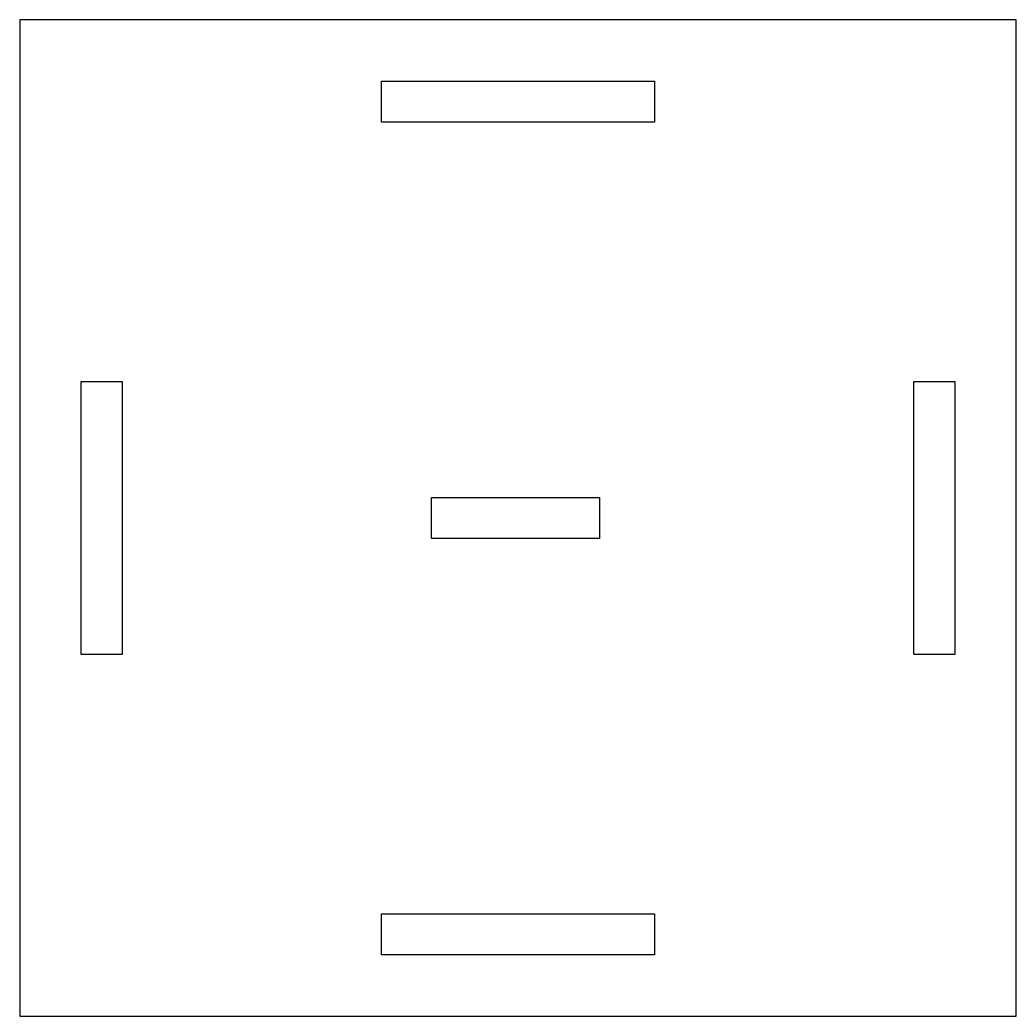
# Model space of a CAD drawing. Header units: millimetres. Extents: x -36.5 to 36.5, y -36.5 to 36.5.
import ezdxf

# ---------------------------------------------------------------- set-up
doc = ezdxf.new("R2010")
doc.units = ezdxf.units.MM
doc.layers.get('0').update_dxf_attribs({"linetype": 'CONTINUOUS'})

msp = doc.modelspace()

# ---------------------------------------------------------------- linework, layer by layer
for points in [[(36.5, -36.5), (36.5, 36.5), (-36.5, 36.5), (-36.5, -36.5)], [(10, 32), (10, 29), (-10, 29), (-10, 32)], [(-29, 10), (-29, -10), (-32, -10), (-32, 10)], [(32, 10), (32, -10), (29, -10), (29, 10)], [(5.974, 1.5), (5.974, -1.5), (-6.346, -1.5), (-6.346, 1.5)], [(10, -29), (10, -32), (-10, -32), (-10, -29)]]:
    msp.add_lwpolyline(points, close=True)

doc.saveas('drawing.dxf')
